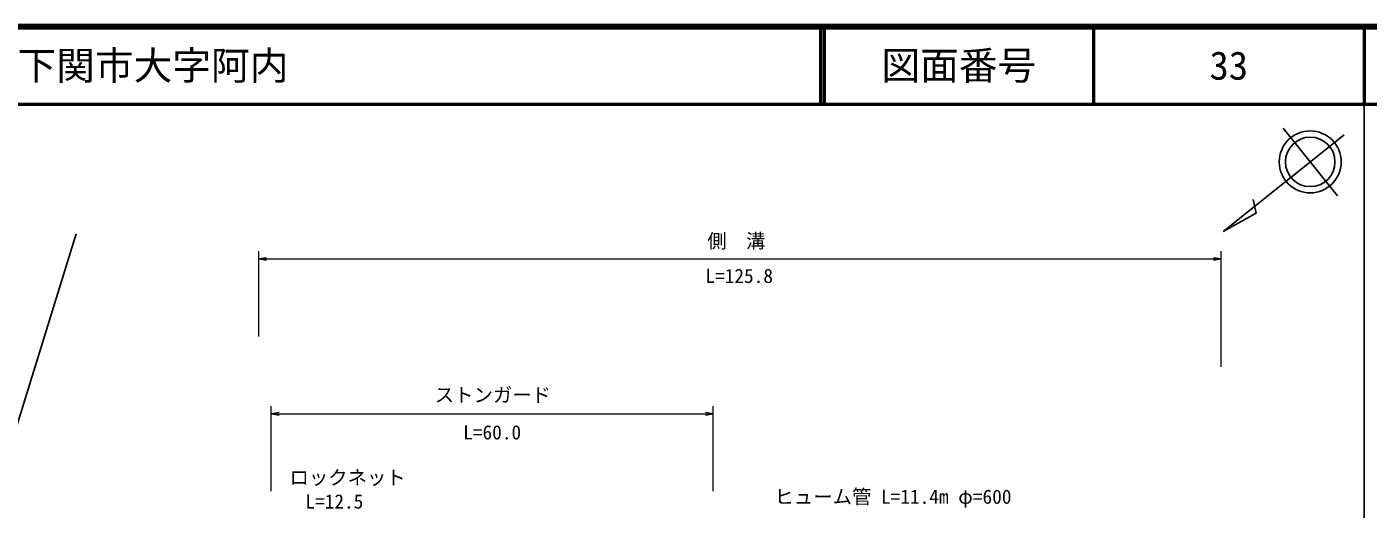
# Model space of a CAD drawing. Units: millimetres at full size, sheet at 1:1000; details may follow other scales. Extents: x 40000 to 680000, y 20000 to 380000.
# Drawn here: x 406226 to 579500, y 317671 to 380000 of the extents above; entities that cross this region are included whole.
import ezdxf
from ezdxf.enums import TextEntityAlignment as Align

# ---------------------------------------------------------------- set-up
doc = ezdxf.new("R2010")
doc.units = ezdxf.units.MM
doc.header["$LTSCALE"] = 1000
for name, color, linetype, lineweight in [('M-BMK-OTRS', 5, 'Continuous', 25), ('M-BMK-SRVR', 3, 'Continuous', 25), ('M-STR-HTXT', 7, 'Continuous', 13), ('M-TTL', 2, 'Continuous', 140), ('M-TTL-BAND', 7, 'Continuous', 25), ('M-TTL-LINE', 7, 'Continuous', 50)]:
    doc.layers.add(name, color=color, linetype=linetype, lineweight=lineweight)
doc.layers.add('M-TTL-TXT', color=7, linetype='Continuous')
doc.styles.add('ＭＳ ゴシック', font='')
doc.styles.get('ＭＳ ゴシック').set_extended_font_data('MS Gothic')

# ---------------------------------------------------------------- blocks, each defined once
blk = doc.blocks.new('open_arrow')
at = {"color": 0, "linetype": 'Continuous', "lineweight": -2}
blk.add_lwpolyline([(7.5, 1.25), (0, 0), (7.5, -1.25)], dxfattribs=at)

msp = doc.modelspace()

# ---------------------------------------------------------------- linework, layer by layer
at = {"layer": 'M-BMK-OTRS'}
msp.add_line((402920, 321914), (412584, 353230), dxfattribs=at)
at = {"layer": 'M-BMK-SRVR'}
for p, q in [((560779, 353541), (576383, 366052)), ((568510, 366918), (575517, 358180)), ((565024, 355919), (564648, 357668)), ((560779, 353541), (565024, 355919))]:
    msp.add_line(p, q, dxfattribs=at)
for radius in [4000, 3200]:
    msp.add_circle((572014, 362549), radius, dxfattribs=at)
at = {"layer": 'M-STR-HTXT'}
for p, q in [((436180, 340000), (436180, 351000)), ((560503, 336064), (560503, 351000)), ((436180, 350000), (560503, 350000)), ((437805, 320000), (437805, 331000)), ((494873, 320000), (494873, 331000)), ((437805, 330000), (494873, 330000))]:
    msp.add_line(p, q, dxfattribs=at)
at = {"layer": 'M-TTL'}
msp.add_line((680000, 380000), (40000, 380000), dxfattribs=at)
at = {"layer": 'M-TTL-BAND'}
msp.add_line((579000, 20000), (579000, 370000), dxfattribs=at)
at = {"layer": 'M-TTL-LINE'}
for p, q in [((508747, 380000), (508747, 370000)), ((509247, 380000), (509247, 370000)), ((543997, 380000), (543997, 370000)), ((579000, 380000), (579000, 370000)), ((40000, 370000), (680000, 370000))]:
    msp.add_line(p, q, dxfattribs=at)

# ---------------------------------------------------------------- block references
at = {"layer": 'M-STR-HTXT', "xscale": 133, "yscale": 133}
for p in [(436180, 350000), (437805, 330000)]:
    msp.add_blockref('open_arrow', p, dxfattribs=at)
at = {"layer": 'M-STR-HTXT', "xscale": 133, "yscale": 133, "rotation": 180}
for p in [(560503, 350000), (494873, 330000)]:
    msp.add_blockref('open_arrow', p, dxfattribs=at)

# ---------------------------------------------------------------- texts
at = {"layer": 'M-STR-HTXT', "style": 'ＭＳ ゴシック'}
for s, p in [('側\u3000溝', (497873, 352327)), ('ストンガード', (466431, 332431)), ('ロックネット', (447662, 321762))]:
    msp.add_text(s, height=1833, dxfattribs=at).set_placement(p, align=Align.MIDDLE_CENTER)
for s, p in [('L=125.8', (498252, 346348)), ('L=60.0', (466339, 326134)), ('L=12.5', (445955, 317204)), ('ヒューム管 L=11.4m φ=600', (518120, 317819))]:
    msp.add_text(s, height=1833, dxfattribs=at).set_placement(p, align=Align.BOTTOM_CENTER)
at = {"layer": 'M-TTL-TXT', "style": 'ＭＳ ゴシック'}
msp.add_text('下関市大字阿内', height=3666, dxfattribs=at).set_placement((405024, 375000), align=Align.MIDDLE_LEFT)
for s, p in [('図面番号', (526622, 375000)), ('33', (561497, 375000))]:
    msp.add_text(s, height=3666, dxfattribs=at).set_placement(p, align=Align.MIDDLE_CENTER)

doc.saveas('drawing.dxf')
